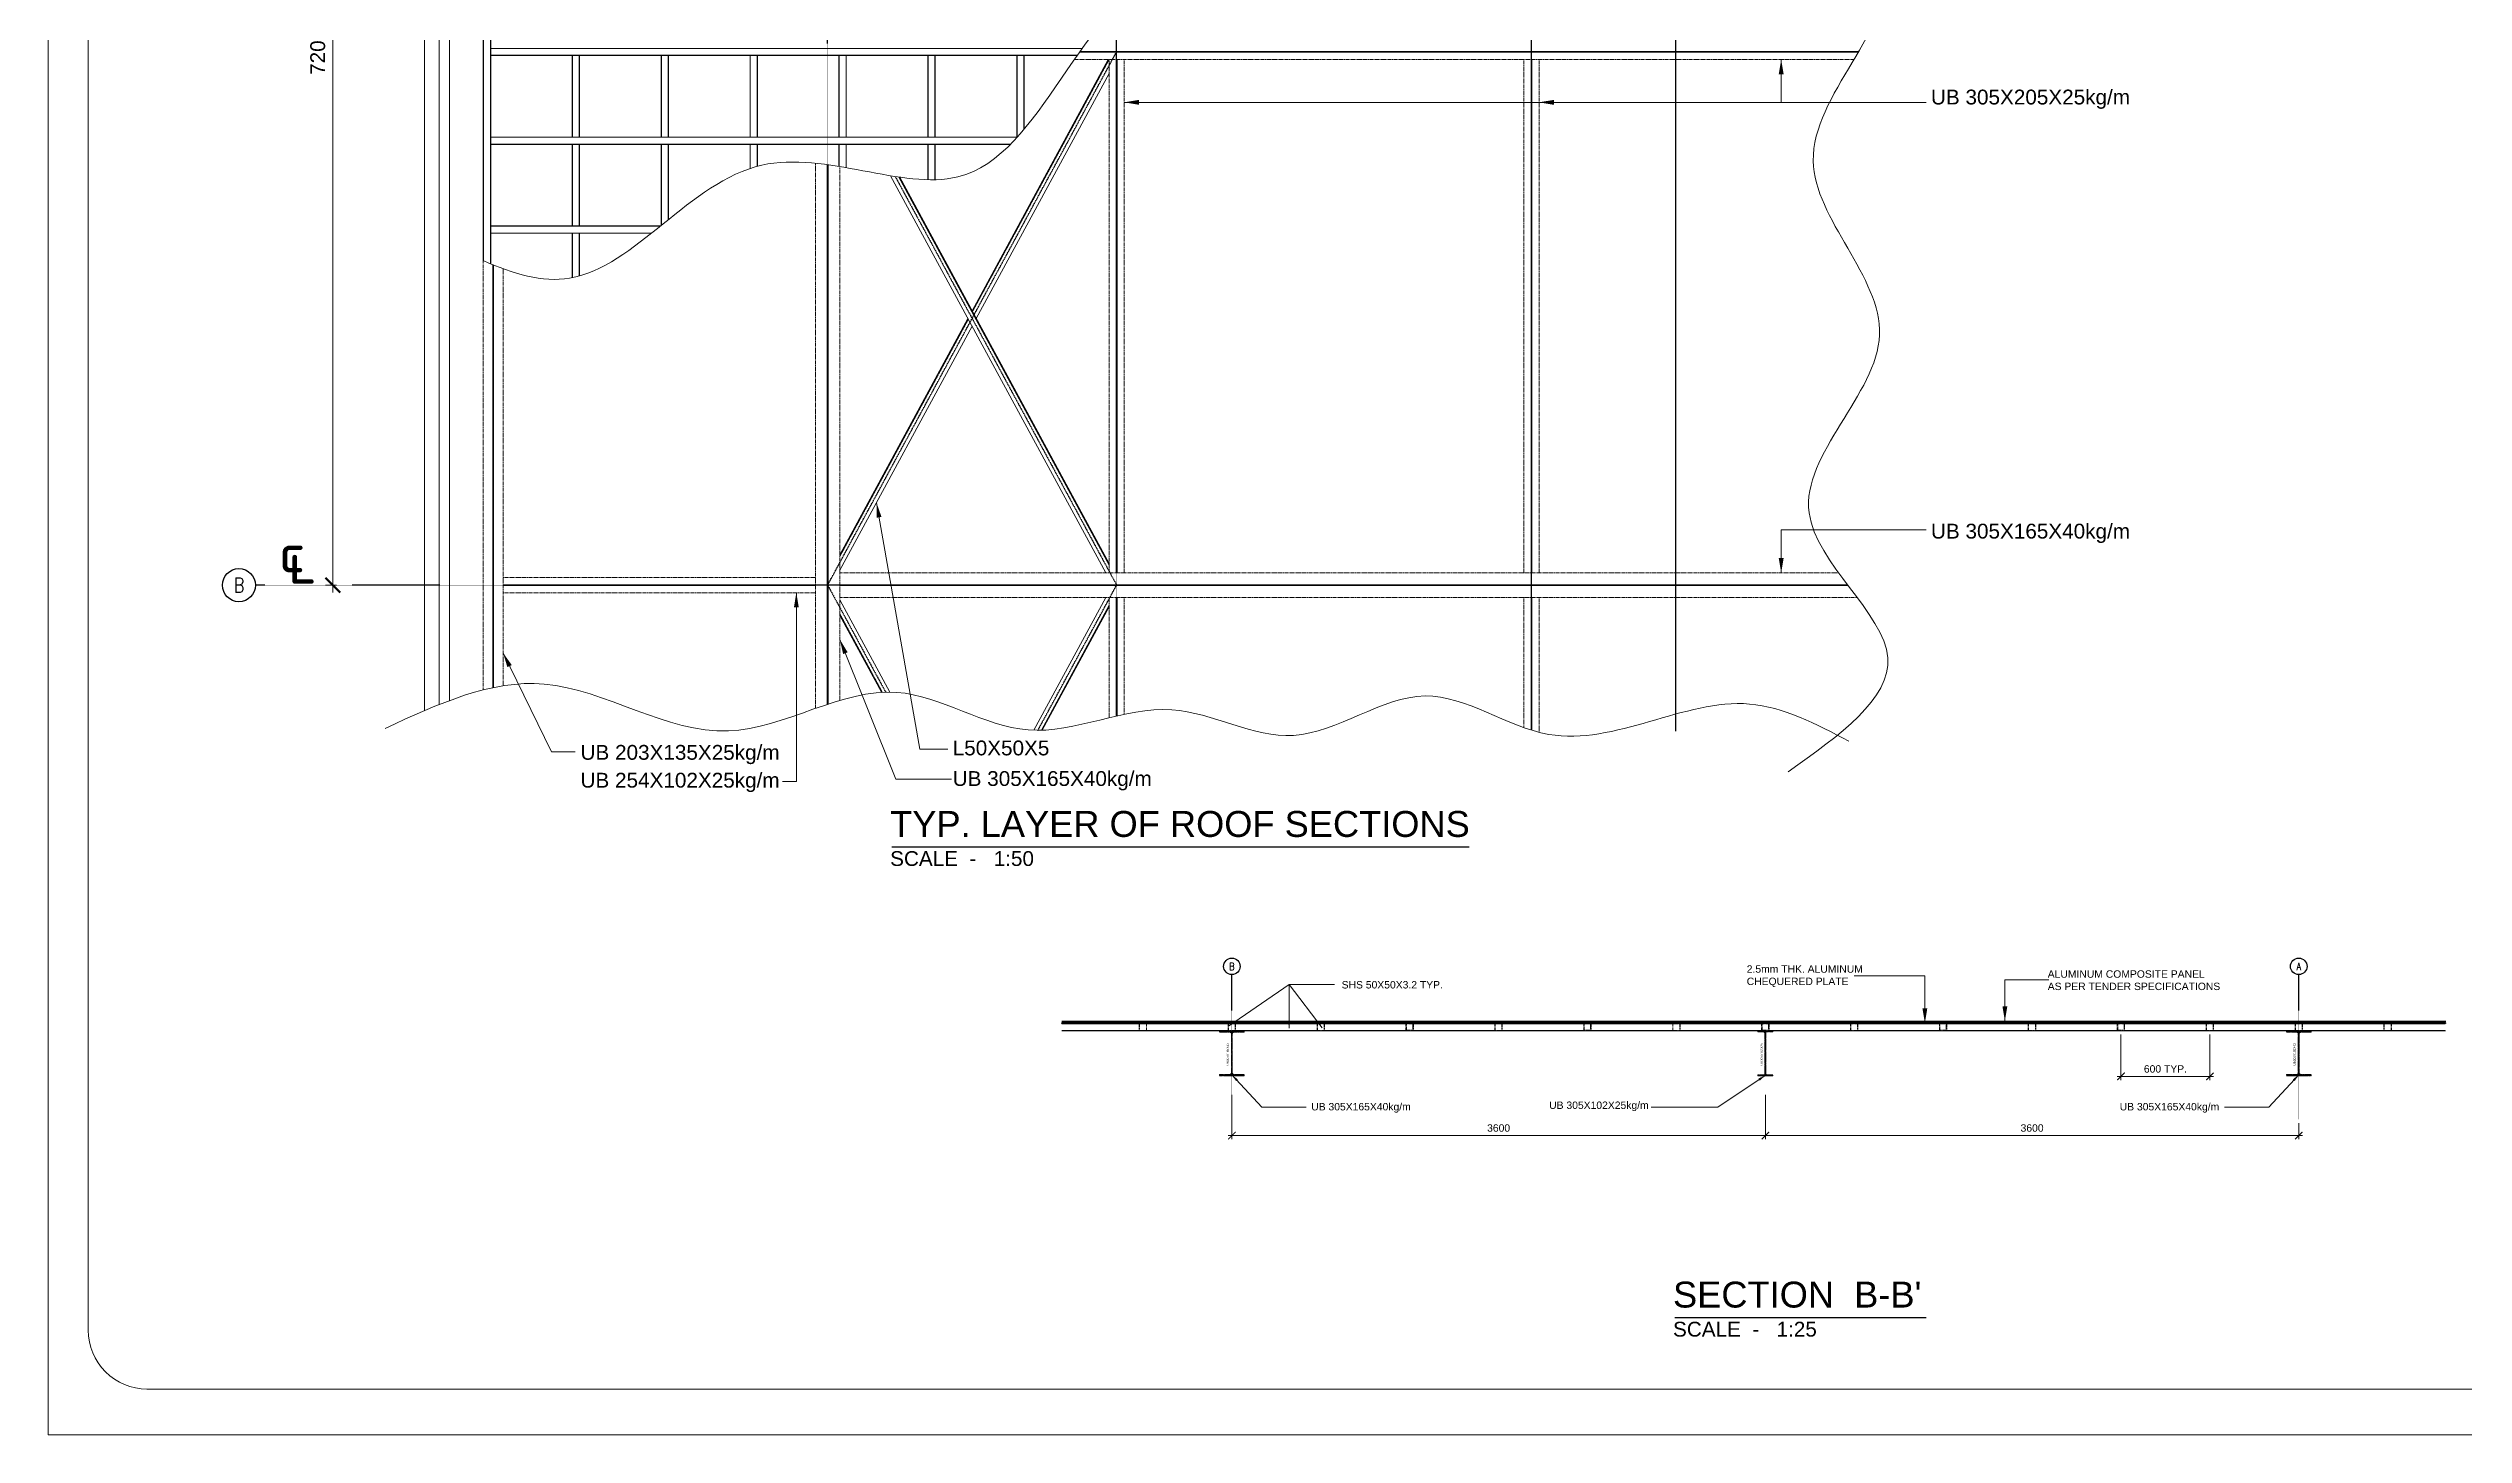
# Model space of a CAD drawing. Header units: millimetres. Extents: x -848390 to 452399, y -324112 to 148491.
# Drawn here: x -373046 to -356745, y -272667 to -263308 of the extents above; entities that cross this region are included whole.
import ezdxf
from ezdxf.enums import TextEntityAlignment as Align

# ---------------------------------------------------------------- set-up
doc = ezdxf.new("R2010")
doc.units = ezdxf.units.MM
doc.header["$PDSIZE"] = 200
doc.linetypes.add('CENTER2', pattern=[1.125, 0.75, -0.125, 0.125, -0.125])
doc.linetypes.add('HIDDEN', pattern=[9.525, 6.35, -3.175])
doc.layers.get('0').update_dxf_attribs({"lineweight": 13})
doc.layers.get('DEFPOINTS').update_dxf_attribs({"lineweight": 13})
for name, color, linetype in [('0DIM', 7, 'Continuous'), ('DIM', 7, 'Continuous'), ('GRID', 2, 'CENTER2'), ('STR retini', 8, 'Continuous'), ('TEXT', 7, 'Continuous')]:
    doc.layers.add(name, color=color, linetype=linetype)
for name, color, linetype, lineweight in [('Angle', 42, 'Continuous', 9), ('I beam', 15, 'HIDDEN', 9), ('Roof sheet', 1, 'Continuous', 9)]:
    doc.layers.add(name, color=color, linetype=linetype, lineweight=lineweight)
doc.styles.add('ARIAL', font='arial.ttf')
doc.styles.add('ROMANC', font='romanc', dxfattribs={"width": 0.8, "height": 0.38})
doc.styles.add('STYLE1', font='arial.ttf')
doc.dimstyles.new('1X25', dxfattribs={"dimscale": 25, "dimtxt": 2, "dimasz": 2, "dimexe": 1, "dimexo": 1, "dimgap": 1, "dimtad": 1, "dimdec": 0, "dimrnd": 1, "dimzin": 0, "dimdsep": 46, "dimtxsty": 'ARIAL', "dimblk": 'ARCHTICK', "dimcen": 2, "dimdle": 1, "dimclrd": 256, "dimclre": 256, "dimclrt": 7, "dimadec": 0, "dimazin": 0, "dimtfac": 1, "dimtdec": 0, "dimtofl": 0, "dimtmove": 0, "dimatfit": 3, "dimfxl": 0.18, "dimtolj": 1, "dimtzin": 0, "dimlwd": 9, "dimlwe": 9, "dimarcsym": 0})
doc.dimstyles.new('1X50', dxfattribs={"dimscale": 50, "dimtxt": 2, "dimasz": 2, "dimexe": 1, "dimexo": 1, "dimgap": 1, "dimtad": 1, "dimdec": 0, "dimrnd": 1, "dimzin": 0, "dimdsep": 46, "dimtxsty": 'ARIAL', "dimblk": 'ARCHTICK', "dimcen": 2, "dimdle": 1, "dimclrd": 256, "dimclre": 256, "dimclrt": 7, "dimadec": 0, "dimazin": 0, "dimtfac": 1, "dimtdec": 0, "dimtofl": 0, "dimtmove": 0, "dimatfit": 3, "dimfxl": 0.18, "dimtolj": 1, "dimtzin": 0, "dimlwd": 9, "dimlwe": 9, "dimarcsym": 0})

# ---------------------------------------------------------------- blocks, each defined once
blk = doc.blocks.new('_ArchTick')
at = {"color": 0, "const_width": 0.15}
blk.add_lwpolyline([(-0.5, -0.5), (0.5, 0.5)], dxfattribs=at)
blk = doc.blocks.new('*D642')
at = {"layer": 'DEFPOINTS', "color": 0, "transparency": 16777216}
for p in [(-365058, -270347), (-361458, -270347), (-361458, -270648)]:
    blk.add_point(p, dxfattribs=at)
at = {"layer": 'DIM', "lineweight": 9, "transparency": 16777216}
for p, q in [((-365058, -270372), (-365058, -270673)), ((-361458, -270372), (-361458, -270673)), ((-365083, -270648), (-361433, -270648))]:
    blk.add_line(p, q, dxfattribs=at)
at = {"layer": 'DIM', "lineweight": 9, "transparency": 16777216, "xscale": 50, "yscale": 50, "zscale": 50, "rotation": 180}
blk.add_blockref('_ArchTick', (-365058, -270648), dxfattribs=at)
at = {"layer": 'DIM', "lineweight": 9, "transparency": 16777216, "xscale": 50, "yscale": 50, "zscale": 50}
blk.add_blockref('_ArchTick', (-361458, -270648), dxfattribs=at)
at = {"layer": 'DIM', "color": 7, "transparency": 16777216, "insert": (-363258, -270597), "char_height": 50, "attachment_point": 5, "style": 'ARIAL'}
blk.add_mtext('\\A1;3600', dxfattribs=at)
blk = doc.blocks.new('*D643')
at = {"layer": 'DEFPOINTS', "color": 0, "transparency": 16777216}
for p in [(-361458, -270347), (-357858, -270538), (-357858, -270648)]:
    blk.add_point(p, dxfattribs=at)
at = {"layer": 'DIM', "lineweight": 9, "transparency": 16777216}
for p, q in [((-361458, -270372), (-361458, -270673)), ((-357858, -270563), (-357858, -270673)), ((-361483, -270648), (-357833, -270648))]:
    blk.add_line(p, q, dxfattribs=at)
at = {"layer": 'DIM', "lineweight": 9, "transparency": 16777216, "xscale": 50, "yscale": 50, "zscale": 50, "rotation": 180}
blk.add_blockref('_ArchTick', (-361458, -270648), dxfattribs=at)
at = {"layer": 'DIM', "lineweight": 9, "transparency": 16777216, "xscale": 50, "yscale": 50, "zscale": 50}
blk.add_blockref('_ArchTick', (-357858, -270648), dxfattribs=at)
at = {"layer": 'DIM', "color": 7, "transparency": 16777216, "insert": (-359658, -270597), "char_height": 50, "attachment_point": 5, "style": 'ARIAL'}
blk.add_mtext('\\A1;3600', dxfattribs=at)
blk = doc.blocks.new('*D645')
at = {"layer": 'DEFPOINTS', "color": 0, "transparency": 16777216}
for p in [(-359058, -269941), (-358458, -269941), (-358458, -270248)]:
    blk.add_point(p, dxfattribs=at)
at = {"layer": 'DIM', "lineweight": 9, "transparency": 16777216}
for p, q in [((-359058, -269966), (-359058, -270273)), ((-358458, -269966), (-358458, -270273)), ((-359083, -270248), (-358433, -270248))]:
    blk.add_line(p, q, dxfattribs=at)
at = {"layer": 'DIM', "lineweight": 9, "transparency": 16777216, "xscale": 50, "yscale": 50, "zscale": 50, "rotation": 180}
blk.add_blockref('_ArchTick', (-359058, -270248), dxfattribs=at)
at = {"layer": 'DIM', "lineweight": 9, "transparency": 16777216, "xscale": 50, "yscale": 50, "zscale": 50}
blk.add_blockref('_ArchTick', (-358458, -270248), dxfattribs=at)
at = {"layer": 'DIM', "color": 7, "transparency": 16777216, "insert": (-358758, -270198), "char_height": 50, "attachment_point": 5, "style": 'ARIAL'}
blk.add_mtext('\\A1;600 TYP.', dxfattribs=at)
blk = doc.blocks.new('*D646')
at = {"layer": 'DEFPOINTS', "color": 0, "transparency": 16777216}
for p in [(-371126, -259732), (-370588, -259732), (-371050, -266932)]:
    blk.add_point(p, dxfattribs=at)
at = {"layer": 'DIM', "lineweight": 9, "transparency": 16777216}
for p, q in [((-370638, -259732), (-371176, -259732)), ((-371126, -266982), (-371126, -259682)), ((-371100, -266932), (-371176, -266932))]:
    blk.add_line(p, q, dxfattribs=at)
at = {"layer": 'DIM', "lineweight": 9, "transparency": 16777216, "xscale": 100, "yscale": 100, "zscale": 100}
for p, rotation in [((-371126, -259732), 90), ((-371126, -266932), 270)]:
    blk.add_blockref('_ArchTick', p, dxfattribs=dict(at, rotation=rotation))
at = {"layer": 'DIM', "color": 7, "transparency": 16777216, "insert": (-371227, -263332), "char_height": 100, "attachment_point": 5, "rotation": 90, "style": 'ARIAL'}
blk.add_mtext('\\A1;7200', dxfattribs=at)
blk = doc.blocks.new('UB305X165X40')
at = {"linetype": 'Continuous'}
h = blk.add_hatch(dxfattribs=at)
h.set_pattern_fill('ANSI31', color=8, style=0)
h.set_pattern_definition([(45, (-36217.5974, 32483.1875), (-2.24506403, 2.24506403), [])])
h.paths.add_polyline_path([(83, 304), (-83, 304), (-83, 294), (-13, 294, -0.421323), (-3, 283), (-3, 21, -0.421323), (-13, 10), (-83, 10), (-83, 0), (83, 0), (83, 10), (13, 10, -0.414214), (3, 20), (3, 283, -0.414214), (13, 294), (83, 294)])
blk.add_lwpolyline([(83, 294), (83, 304), (-83, 304), (-83, 294), (-13, 294, -0.409169), (-3, 283), (-3, 20, -0.409169), (-13, 10), (-83, 10), (-83, 0), (83, 0), (83, 10), (13, 10, -0.414214), (3, 20), (3, 283, -0.414214), (13, 294)], format="xyb", close=True)
at = {"layer": 'DEFPOINTS', "style": 'ARIAL'}
blk.add_text('UB305X165X40', height=15, rotation=90, dxfattribs=at).set_placement((-21, 70))
blk = doc.blocks.new('UB305X102X25')
at = {"linetype": 'Continuous'}
h = blk.add_hatch(dxfattribs=at)
h.set_pattern_fill('ANSI31', color=8, style=0)
h.set_pattern_definition([(45, (-5099.7338, 42509.5942), (-2.24506403, 2.24506403), [])])
edge = h.paths.add_edge_path()
edge.add_line((51, 302), (51, 308))
edge.add_line((51, 308), (-51, 308))
edge.add_line((-51, 308), (-51, 302))
edge.add_line((-51, 302), (-10, 302))
edge.add_arc((-10, 294), 7.6, 0, 90, ccw=False)
edge.add_line((-3, 294), (-3, 18))
edge.add_arc((-10, 18), 7.6, -90, 0, ccw=False)
edge.add_line((-10, 11), (-51, 11))
edge.add_line((-51, 11), (-51, 4))
edge.add_line((-51, 4), (51, 4))
edge.add_line((51, 4), (51, 11))
edge.add_line((51, 11), (11, 11))
edge.add_arc((11, 18), 7.6, 180, 270, ccw=False)
edge.add_line((3, 18), (3, 294))
edge.add_arc((11, 294), 7.6, 90, 180, ccw=False)
edge.add_line((11, 302), (51, 302))
blk.add_line((-3, 156), (3, 156))
blk.add_lwpolyline([(51, 302), (51, 308), (-51, 308), (-51, 302), (-10, 302, -0.414214), (-3, 294), (-3, 18, -0.414214), (-10, 11), (-51, 11), (-51, 4), (51, 4), (51, 11), (11, 11, -0.414214), (3, 18), (3, 294, -0.414214), (11, 302)], format="xyb", close=True)
at = {"layer": 'DEFPOINTS', "style": 'ARIAL'}
blk.add_text('UB305X102X25', height=15, rotation=90, dxfattribs=at).set_placement((-17, 75))

msp = doc.modelspace()

# ---------------------------------------------------------------- hatches: boundary and pattern name
at = {"layer": 'STR retini'}
h = msp.add_hatch(dxfattribs=at)
h.set_pattern_fill('ANSI31', color=256, scale=25, style=0)
h.set_pattern_definition([(45, (-677159.254, -131749.4152), (-2.20970869, 2.20970869), [])])
h.paths.add_polyline_path([(-366204.96865, -269885.80395), (-356867.33467, -269885.80395), (-356867.33467, -269890.80395), (-366204.96865, -269890.80395)])

# ---------------------------------------------------------------- linework, layer by layer
at = {"layer": '0DIM'}
for centre, radius in [((-371759.072, -266931.95579), 111.64911), ((-365058.28556, -269505.57038), 55.82456), ((-357858.28556, -269505.57038), 55.82456)]:
    msp.add_circle(centre, radius, dxfattribs=at)
at = {"layer": 'Angle', "ltscale": 0.1}
for p, q in [((-366811.22203, -265079.46601), (-365892.17066, -263382.75579)), ((-366782.79006, -265131.95579), (-365887.02203, -263478.23019)), ((-367361.55635, -264168.44376), (-365909.36858, -266849.40579)), ((-367305.67432, -264177.12896), (-365887.02203, -266796.17935)), ((-367299.50617, -264178.01837), (-365887.02203, -266785.68139)), ((-367703.67203, -266727.06601), (-366839.65399, -265131.95579)), ((-367703.67203, -266832.04558), (-366811.22203, -265184.44558)), ((-367703.67203, -267031.86601), (-367366.80701, -267653.77066)), ((-367703.67203, -267136.84558), (-367422.80312, -267655.37279)), ((-366395.24707, -267911.51223), (-365909.36858, -267014.50579)), ((-366344.032, -267911.44296), (-365887.02203, -267067.73224)), ((-366338.23803, -267911.24436), (-365887.02203, -267078.23019))]:
    msp.add_line(p, q, dxfattribs=at)
at = {"layer": 'Angle', "color": 5, "linetype": 'HIDDEN', "ltscale": 0.1}
for p, q in [((-366808.37883, -265084.71499), (-365886.48427, -263382.75579)), ((-367703.67203, -266737.56397), (-366836.8108, -265137.20477)), ((-367703.67203, -267126.34762), (-367417.29402, -267655.04548))]:
    msp.add_line(p, q, dxfattribs=at)
at = {"layer": 'DEFPOINTS', "ltscale": 100}
msp.add_lwpolyline([(-373045.59116, -253050.09264), (-345351.64736, -253050.09264), (-345351.64736, -272667.10962), (-373045.59116, -272667.10962)], close=True, dxfattribs=at)
msp.add_lwpolyline([(-349929.71037, -271962.44168), (-349929.71037, -253754.76058, 0.4142135624), (-350325.86982, -253358.60113), (-372379.60267, -253358.60113, 0.4142135624), (-372775.76212, -253754.76058), (-372775.76212, -271962.44168, 0.4142135624), (-372379.60267, -272358.60113), (-350325.86982, -272358.60113, 0.4142135624)], format="xyb", close=True, dxfattribs=at)
at = {"layer": 'DIM', "color": 1}
for p, q in [((-367352.52765, -268699.43787), (-363457.74438, -268699.43787)), ((-362069.21954, -271876.54058), (-360371.67661, -271876.54058))]:
    msp.add_line(p, q, dxfattribs=at)
at = {"layer": 'DIM'}
msp.add_lwpolyline([(-366204.96865, -269885.80395), (-356867.33467, -269885.80395), (-356867.33467, -269890.80395), (-366204.96865, -269890.80395)], close=True, dxfattribs=at)
at = {"layer": 'GRID'}
for p, q in [((-362061.22203, -267917.97785), (-362061.22203, -254061.29274)), ((-367786.22203, -267736.22486), (-367786.22203, -254286.13133)), ((-365836.22203, -267815.03677), (-365836.22203, -254286.13133)), ((-363036.22203, -267910.38442), (-363036.22203, -254286.13133)), ((-360901.72783, -266931.95579), (-371647.42289, -266931.95579)), ((-365058.28556, -270537.82454), (-365058.28556, -269561.39494)), ((-357858.28556, -270537.82454), (-357858.28556, -269561.39494))]:
    msp.add_line(p, q, dxfattribs=at)
at = {"layer": 'GRID', "ltscale": 0.1}
for p, q in [((-367786.22203, -266931.95579), (-365836.22203, -263331.95579)), ((-367330.43295, -264173.41255), (-365836.22203, -266931.95579)), ((-367786.22203, -266931.95579), (-367395.06396, -267654.09376)), ((-366367.00247, -267911.85814), (-365836.22203, -266931.95579))]:
    msp.add_line(p, q, dxfattribs=at)
at = {"layer": 'I beam', "linetype": 'Continuous'}
for p, q in [((-370110.07663, -260482.09881), (-370110.07663, -264740.51865)), ((-370060.07663, -264762.66023), (-370060.07663, -260499.12813)), ((-370060.07663, -263356.95579), (-366102.39185, -263356.95579)), ((-369510.07663, -263906.95579), (-369510.07663, -263356.95579)), ((-369460.07663, -263906.95579), (-369460.07663, -263356.95579)), ((-368910.07663, -263906.95579), (-368910.07663, -263356.95579)), ((-368860.07663, -263906.95579), (-368860.07663, -263356.95579)), ((-368310.07663, -263906.95579), (-368310.07663, -263356.95579)), ((-368260.07663, -263906.95579), (-368260.07663, -263356.95579)), ((-367710.07663, -263906.95579), (-367710.07663, -263356.95579)), ((-367660.07663, -263906.95579), (-367660.07663, -263356.95579)), ((-367110.07663, -263906.95579), (-367110.07663, -263356.95579)), ((-367060.07663, -263906.95579), (-367060.07663, -263356.95579)), ((-366510.07663, -263911.4459), (-366510.07663, -263356.95579)), ((-366460.07663, -263854.05064), (-366460.07663, -263356.95579)), ((-370060.07663, -263906.95579), (-366506.00321, -263906.95579)), ((-370060.07663, -263956.95579), (-366553.29723, -263956.95579)), ((-369510.07663, -264506.95579), (-369510.07663, -263956.95579)), ((-369460.07663, -264506.95579), (-369460.07663, -263956.95579)), ((-368910.07663, -264503.97321), (-368910.07663, -263956.95579)), ((-368860.07663, -264463.68138), (-368860.07663, -263956.95579)), ((-368310.07663, -264119.48901), (-368310.07663, -263956.95579)), ((-368260.07663, -264104.42396), (-368260.07663, -263956.95579)), ((-367710.07663, -264105.63071), (-367710.07663, -263956.95579)), ((-367660.07663, -264114.14514), (-367660.07663, -263956.95579)), ((-367110.07663, -264195.18424), (-367110.07663, -263956.95579)), ((-367060.07663, -264195.13266), (-367060.07663, -263956.95579)), ((-370060.07663, -264506.95579), (-368913.77758, -264506.95579)), ((-370060.07663, -264556.95579), (-368976.16256, -264556.95579)), ((-369510.07663, -264556.95579), (-369510.07663, -264856.80605)), ((-369460.07663, -264556.95579), (-369460.07663, -264844.87886)), ((-356867.33467, -269940.80395), (-366204.96865, -269940.80395)), ((-365147.18556, -269940.80395), (-366204.96865, -269940.80395)), ((-364969.38556, -269940.80395), (-357947.18556, -269940.80395))]:
    msp.add_line(p, q, dxfattribs=at)
at = {"layer": 'I beam', "color": 5, "linetype": 'HIDDEN', "ltscale": 0.1}
for p, q in [((-370108.07663, -264741.43092), (-370108.07663, -260482.7921)), ((-370062.07663, -260498.45959), (-370062.07663, -264761.80229)), ((-370060.07663, -263308.95579), (-366068.28207, -263308.95579)), ((-370060.07663, -263354.95579), (-366100.9839, -263354.95579)), ((-369508.07663, -263906.95579), (-369508.07663, -263356.95579)), ((-369462.07663, -263906.95579), (-369462.07663, -263356.95579)), ((-368908.07663, -263906.95579), (-368908.07663, -263356.95579)), ((-368862.07663, -263906.95579), (-368862.07663, -263356.95579)), ((-368308.07663, -263906.95579), (-368308.07663, -263356.95579)), ((-368262.07663, -263906.95579), (-368262.07663, -263356.95579)), ((-367708.07663, -263906.95579), (-367708.07663, -263356.95579)), ((-367662.07663, -263906.95579), (-367662.07663, -263356.95579)), ((-367108.07663, -263906.95579), (-367108.07663, -263356.95579)), ((-367062.07663, -263906.95579), (-367062.07663, -263356.95579)), ((-366508.07663, -263909.24555), (-366508.07663, -263356.95579)), ((-366462.07663, -263856.4391), (-366462.07663, -263356.95579)), ((-366086.7736, -263334.85579), (-360831.20834, -263334.85579)), ((-366082.65132, -263329.05579), (-360827.79729, -263329.05579)), ((-365839.12203, -263382.75579), (-365839.12203, -266849.40579)), ((-365833.32203, -263382.75579), (-365833.32203, -266849.40579)), ((-363039.12203, -263382.75579), (-363039.12203, -266849.40579)), ((-363033.32203, -263382.75579), (-363033.32203, -266849.40579)), ((-370060.07663, -263908.95579), (-366507.81381, -263908.95579)), ((-370060.07663, -263954.95579), (-366551.31536, -263954.95579)), ((-369508.07663, -264506.95579), (-369508.07663, -263956.95579)), ((-369462.07663, -264506.95579), (-369462.07663, -263956.95579)), ((-368908.07663, -264502.36111), (-368908.07663, -263956.95579)), ((-368862.07663, -264465.29008), (-368862.07663, -263956.95579)), ((-368308.07663, -264118.82143), (-368308.07663, -263956.95579)), ((-368262.07663, -264104.96101), (-368262.07663, -263956.95579)), ((-367708.07663, -264105.95965), (-367708.07663, -263956.95579)), ((-367662.07663, -264113.79404), (-367662.07663, -263956.95579)), ((-367108.07663, -264195.22821), (-367108.07663, -263956.95579)), ((-367062.07663, -264195.18341), (-367062.07663, -263956.95579)), ((-367789.27203, -264093.59669), (-367789.27203, -267737.2349)), ((-367783.17203, -264094.44622), (-367783.17203, -267735.21774)), ((-370060.07663, -264508.95579), (-368916.25989, -264508.95579)), ((-370060.07663, -264554.95579), (-368973.64753, -264554.95579)), ((-369508.07663, -264556.95579), (-369508.07663, -264856.41177)), ((-369462.07663, -264556.95579), (-369462.07663, -264845.43765)), ((-370046.42663, -264768.45055), (-370046.42663, -267624.41834)), ((-370040.32663, -264771.00075), (-370040.32663, -267623.15015)), ((-369976.67663, -266928.90579), (-367868.77203, -266928.90579)), ((-369976.67663, -266935.00579), (-367867.33493, -266935.00579)), ((-367703.67203, -266928.90579), (-360904.03112, -266928.90579)), ((-367703.67203, -266935.00579), (-360899.42345, -266935.00579)), ((-365839.12203, -267014.50579), (-365839.12203, -267815.70523)), ((-365833.32203, -267014.50579), (-365833.32203, -267814.37079)), ((-363039.12203, -267014.50579), (-363039.12203, -267909.47885)), ((-363033.32203, -267014.50579), (-363033.32203, -267911.28201))]:
    msp.add_line(p, q, dxfattribs=at)
at = {"layer": 'I beam'}
for p, q in [((-366120.46762, -263382.75579), (-360859.62696, -263382.75579)), ((-365887.02203, -263382.75579), (-365887.02203, -266849.40579)), ((-365785.42203, -263382.75579), (-365785.42203, -266849.40579)), ((-363087.02203, -263382.75579), (-363087.02203, -266849.40579)), ((-362985.42203, -263382.75579), (-362985.42203, -266849.40579)), ((-367868.77203, -264083.99314), (-367868.77203, -267764.38892)), ((-367703.67203, -264106.6878), (-367703.67203, -267710.21838)), ((-370110.07663, -264731.31534), (-370110.07663, -267639.14726)), ((-369976.67663, -264796.1343), (-369976.67663, -267611.50691)), ((-369976.67663, -266881.00579), (-367868.77203, -266881.00579)), ((-369976.67663, -266982.90579), (-367868.77203, -266982.90579)), ((-367703.67203, -266849.40579), (-360963.21205, -266849.40579)), ((-367703.67203, -267014.50579), (-360839.46889, -267014.50579)), ((-365887.02203, -267014.50579), (-365887.02203, -267827.05046)), ((-365785.42203, -267014.50579), (-365785.42203, -267803.79076)), ((-363087.02203, -267014.50579), (-363087.02203, -267893.44836)), ((-362985.42203, -267014.50579), (-362985.42203, -267924.87873))]:
    msp.add_line(p, q, dxfattribs=at)
at = {"layer": 'I beam', "color": 1, "linetype": 'Continuous'}
for p, q in [((-356867.33467, -269885.80395), (-366204.96865, -269885.80395)), ((-356867.33467, -269890.80395), (-366204.96865, -269890.80395)), ((-365080.28556, -269890.80395), (-366204.96865, -269890.80395)), ((-365036.28556, -269890.80395), (-357880.28556, -269890.80395))]:
    msp.add_line(p, q, dxfattribs=at)
at = {"layer": 'I beam', "color": 5, "ltscale": 0.1}
for p, q in [((-365083.11398, -269892.80395), (-366204.96865, -269892.80395)), ((-365036.28556, -269892.80395), (-364483.11398, -269892.80395)), ((-364433.45713, -269892.80395), (-363883.11398, -269892.80395)), ((-363833.45713, -269892.80395), (-363283.11398, -269892.80395)), ((-363233.45713, -269892.80395), (-362683.11398, -269892.80395)), ((-362633.45713, -269892.80395), (-362083.11398, -269892.80395)), ((-362033.45713, -269892.80395), (-361483.11398, -269892.80395)), ((-361433.45713, -269892.80395), (-360883.11398, -269892.80395)), ((-360833.45713, -269892.80395), (-360283.11398, -269892.80395)), ((-360233.45713, -269892.80395), (-359683.11398, -269892.80395)), ((-359633.45713, -269892.80395), (-359083.11398, -269892.80395)), ((-359033.45713, -269892.80395), (-358483.11398, -269892.80395)), ((-358433.45713, -269892.80395), (-357880.28556, -269892.80395)), ((-356867.33467, -269892.80395), (-357836.28556, -269892.80395)), ((-365083.11398, -269938.80395), (-366204.96865, -269938.80395)), ((-365036.28556, -269938.80395), (-364483.11398, -269938.80395)), ((-364433.45713, -269938.80395), (-363883.11398, -269938.80395)), ((-363833.45713, -269938.80395), (-363283.11398, -269938.80395)), ((-363233.45713, -269938.80395), (-362683.11398, -269938.80395)), ((-362633.45713, -269938.80395), (-362083.11398, -269938.80395)), ((-362033.45713, -269938.80395), (-361483.11398, -269938.80395)), ((-361433.45713, -269938.80395), (-360883.11398, -269938.80395)), ((-360833.45713, -269938.80395), (-360283.11398, -269938.80395)), ((-360233.45713, -269938.80395), (-359683.11398, -269938.80395)), ((-359633.45713, -269938.80395), (-359083.11398, -269938.80395)), ((-359033.45713, -269938.80395), (-358483.11398, -269938.80395)), ((-358433.45713, -269938.80395), (-357880.28556, -269938.80395)), ((-356867.33467, -269938.80395), (-357836.28556, -269938.80395))]:
    msp.add_line(p, q, dxfattribs=at)
at = {"layer": 'I beam'}
for points in [[(-365636.28556, -269940.80395), (-365680.28556, -269940.80395, -0.4142135624), (-365683.28556, -269937.80395), (-365683.28556, -269893.80395, -0.4142135624), (-365680.28556, -269890.80395), (-365636.28556, -269890.80395, -0.4142135624), (-365633.28556, -269893.80395), (-365633.28556, -269937.80395, -0.4142135624)], [(-365636.28556, -269938.80395), (-365680.28556, -269938.80395, -0.4142135624), (-365681.28556, -269937.80395), (-365681.28556, -269893.80395, -0.4142135624), (-365680.28556, -269892.80395), (-365636.28556, -269892.80395, -0.4142135624), (-365635.28556, -269893.80395), (-365635.28556, -269937.80395, -0.4142135624)], [(-365080.28556, -269940.80395), (-365036.28556, -269940.80395, 0.4142135624), (-365033.28556, -269937.80395), (-365033.28556, -269893.80395, 0.4142135624), (-365036.28556, -269890.80395), (-365080.28556, -269890.80395, 0.4142135624), (-365083.28556, -269893.80395), (-365083.28556, -269937.80395, 0.4142135624)], [(-365080.28556, -269938.80395), (-365036.28556, -269938.80395, 0.4142135624), (-365035.28556, -269937.80395), (-365035.28556, -269893.80395, 0.4142135624), (-365036.28556, -269892.80395), (-365080.28556, -269892.80395, 0.4142135624), (-365081.28556, -269893.80395), (-365081.28556, -269937.80395, 0.4142135624)], [(-364480.28556, -269940.80395), (-364436.28556, -269940.80395, 0.4142135624), (-364433.28556, -269937.80395), (-364433.28556, -269893.80395, 0.4142135624), (-364436.28556, -269890.80395), (-364480.28556, -269890.80395, 0.4142135624), (-364483.28556, -269893.80395), (-364483.28556, -269937.80395, 0.4142135624)], [(-364480.28556, -269938.80395), (-364436.28556, -269938.80395, 0.4142135624), (-364435.28556, -269937.80395), (-364435.28556, -269893.80395, 0.4142135624), (-364436.28556, -269892.80395), (-364480.28556, -269892.80395, 0.4142135624), (-364481.28556, -269893.80395), (-364481.28556, -269937.80395, 0.4142135624)], [(-363880.28556, -269940.80395), (-363836.28556, -269940.80395, 0.4142135624), (-363833.28556, -269937.80395), (-363833.28556, -269893.80395, 0.4142135624), (-363836.28556, -269890.80395), (-363880.28556, -269890.80395, 0.4142135624), (-363883.28556, -269893.80395), (-363883.28556, -269937.80395, 0.4142135624)], [(-363280.28556, -269940.80395), (-363236.28556, -269940.80395, 0.4142135624), (-363233.28556, -269937.80395), (-363233.28556, -269893.80395, 0.4142135624), (-363236.28556, -269890.80395), (-363280.28556, -269890.80395, 0.4142135624), (-363283.28556, -269893.80395), (-363283.28556, -269937.80395, 0.4142135624)], [(-363280.28556, -269938.80395), (-363236.28556, -269938.80395, 0.4142135624), (-363235.28556, -269937.80395), (-363235.28556, -269893.80395, 0.4142135624), (-363236.28556, -269892.80395), (-363280.28556, -269892.80395, 0.4142135624), (-363281.28556, -269893.80395), (-363281.28556, -269937.80395, 0.4142135624)], [(-362680.28556, -269940.80395), (-362636.28556, -269940.80395, 0.4142135624), (-362633.28556, -269937.80395), (-362633.28556, -269893.80395, 0.4142135624), (-362636.28556, -269890.80395), (-362680.28556, -269890.80395, 0.4142135624), (-362683.28556, -269893.80395), (-362683.28556, -269937.80395, 0.4142135624)], [(-362080.28556, -269940.80395), (-362036.28556, -269940.80395, 0.4142135624), (-362033.28556, -269937.80395), (-362033.28556, -269893.80395, 0.4142135624), (-362036.28556, -269890.80395), (-362080.28556, -269890.80395, 0.4142135624), (-362083.28556, -269893.80395), (-362083.28556, -269937.80395, 0.4142135624)], [(-362080.28556, -269938.80395), (-362036.28556, -269938.80395, 0.4142135624), (-362035.28556, -269937.80395), (-362035.28556, -269893.80395, 0.4142135624), (-362036.28556, -269892.80395), (-362080.28556, -269892.80395, 0.4142135624), (-362081.28556, -269893.80395), (-362081.28556, -269937.80395, 0.4142135624)], [(-361480.28556, -269940.80395), (-361436.28556, -269940.80395, 0.4142135624), (-361433.28556, -269937.80395), (-361433.28556, -269893.80395, 0.4142135624), (-361436.28556, -269890.80395), (-361480.28556, -269890.80395, 0.4142135624), (-361483.28556, -269893.80395), (-361483.28556, -269937.80395, 0.4142135624)], [(-360880.28556, -269940.80395), (-360836.28556, -269940.80395, 0.4142135624), (-360833.28556, -269937.80395), (-360833.28556, -269893.80395, 0.4142135624), (-360836.28556, -269890.80395), (-360880.28556, -269890.80395, 0.4142135624), (-360883.28556, -269893.80395), (-360883.28556, -269937.80395, 0.4142135624)], [(-360880.28556, -269938.80395), (-360836.28556, -269938.80395, 0.4142135624), (-360835.28556, -269937.80395), (-360835.28556, -269893.80395, 0.4142135624), (-360836.28556, -269892.80395), (-360880.28556, -269892.80395, 0.4142135624), (-360881.28556, -269893.80395), (-360881.28556, -269937.80395, 0.4142135624)], [(-360280.28556, -269940.80395), (-360236.28556, -269940.80395, 0.4142135624), (-360233.28556, -269937.80395), (-360233.28556, -269893.80395, 0.4142135624), (-360236.28556, -269890.80395), (-360280.28556, -269890.80395, 0.4142135624), (-360283.28556, -269893.80395), (-360283.28556, -269937.80395, 0.4142135624)], [(-359680.28556, -269940.80395), (-359636.28556, -269940.80395, 0.4142135624), (-359633.28556, -269937.80395), (-359633.28556, -269893.80395, 0.4142135624), (-359636.28556, -269890.80395), (-359680.28556, -269890.80395, 0.4142135624), (-359683.28556, -269893.80395), (-359683.28556, -269937.80395, 0.4142135624)], [(-359680.28556, -269938.80395), (-359636.28556, -269938.80395, 0.4142135624), (-359635.28556, -269937.80395), (-359635.28556, -269893.80395, 0.4142135624), (-359636.28556, -269892.80395), (-359680.28556, -269892.80395, 0.4142135624), (-359681.28556, -269893.80395), (-359681.28556, -269937.80395, 0.4142135624)], [(-359080.28556, -269940.80395), (-359036.28556, -269940.80395, 0.4142135624), (-359033.28556, -269937.80395), (-359033.28556, -269893.80395, 0.4142135624), (-359036.28556, -269890.80395), (-359080.28556, -269890.80395, 0.4142135624), (-359083.28556, -269893.80395), (-359083.28556, -269937.80395, 0.4142135624)], [(-358480.28556, -269940.80395), (-358436.28556, -269940.80395, 0.4142135624), (-358433.28556, -269937.80395), (-358433.28556, -269893.80395, 0.4142135624), (-358436.28556, -269890.80395), (-358480.28556, -269890.80395, 0.4142135624), (-358483.28556, -269893.80395), (-358483.28556, -269937.80395, 0.4142135624)], [(-358480.28556, -269938.80395), (-358436.28556, -269938.80395, 0.4142135624), (-358435.28556, -269937.80395), (-358435.28556, -269893.80395, 0.4142135624), (-358436.28556, -269892.80395), (-358480.28556, -269892.80395, 0.4142135624), (-358481.28556, -269893.80395), (-358481.28556, -269937.80395, 0.4142135624)], [(-357880.28556, -269940.80395), (-357836.28556, -269940.80395, 0.4142135624), (-357833.28556, -269937.80395), (-357833.28556, -269893.80395, 0.4142135624), (-357836.28556, -269890.80395), (-357880.28556, -269890.80395, 0.4142135624), (-357883.28556, -269893.80395), (-357883.28556, -269937.80395, 0.4142135624)], [(-357880.28556, -269938.80395), (-357836.28556, -269938.80395, 0.4142135624), (-357835.28556, -269937.80395), (-357835.28556, -269893.80395, 0.4142135624), (-357836.28556, -269892.80395), (-357880.28556, -269892.80395, 0.4142135624), (-357881.28556, -269893.80395), (-357881.28556, -269937.80395, 0.4142135624)], [(-357236.28556, -269940.80395), (-357280.28556, -269940.80395, -0.4142135624), (-357283.28556, -269937.80395), (-357283.28556, -269893.80395, -0.4142135624), (-357280.28556, -269890.80395), (-357236.28556, -269890.80395, -0.4142135624), (-357233.28556, -269893.80395), (-357233.28556, -269937.80395, -0.4142135624)], [(-357236.28556, -269938.80395), (-357280.28556, -269938.80395, -0.4142135624), (-357281.28556, -269937.80395), (-357281.28556, -269893.80395, -0.4142135624), (-357280.28556, -269892.80395), (-357236.28556, -269892.80395, -0.4142135624), (-357235.28556, -269893.80395), (-357235.28556, -269937.80395, -0.4142135624)]]:
    msp.add_lwpolyline(points, format="xyb", close=True, dxfattribs=at)
for points in [[(-363879.68556, -269937.20395), (-363836.88556, -269937.20395), (-363836.88556, -269894.40395), (-363879.68556, -269894.40395)], [(-362679.68556, -269937.20395), (-362636.88556, -269937.20395), (-362636.88556, -269894.40395), (-362679.68556, -269894.40395)], [(-361479.68556, -269937.20395), (-361436.88556, -269937.20395), (-361436.88556, -269894.40395), (-361479.68556, -269894.40395)], [(-360279.68556, -269937.20395), (-360236.88556, -269937.20395), (-360236.88556, -269894.40395), (-360279.68556, -269894.40395)], [(-359079.68556, -269937.20395), (-359036.88556, -269937.20395), (-359036.88556, -269894.40395), (-359079.68556, -269894.40395)]]:
    msp.add_lwpolyline(points, close=True, dxfattribs=at)
at = {"layer": 'Roof sheet', "linetype": 'HIDDEN', "ltscale": 0.5}
msp.add_line((-370507.22203, -255031.95579), (-370507.22203, -267779.18546), dxfattribs=at)
at = {"layer": 'Roof sheet'}
for p, q in [((-370407.24726, -255031.95579), (-370407.24726, -267737.81886)), ((-370337.24726, -255031.95579), (-370337.24726, -267710.87438))]:
    msp.add_line(p, q, dxfattribs=at)
at = {"layer": 'Roof sheet', "color": 7}
for points in [[(-356865.9311, -269874.67706), (-366205.22121, -269874.67706)], [(-356865.9311, -269881.0151), (-366205.22121, -269881.0151)]]:
    msp.add_lwpolyline(points, dxfattribs=at)
at = {"layer": 'Roof sheet'}
for points in [[(-360687.70791, -254388.82669), (-361219.23075, -256009.93288), (-360547.83346, -257072.03704), (-361079.3563, -258665.19303), (-360603.78343, -260174.49892), (-361219.23075, -261655.8546), (-360631.36234, -262754.39451), (-361134.91066, -264068.04949), (-360687.31231, -265241.95395), (-361162.88518, -266443.80862), (-360631.36234, -267422.06217), (-361304.33782, -268191.65662)], [(-370772.64639, -267898.75274), (-369698.9359, -267599.84135), (-368456.19292, -267916.18329), (-367318.92299, -267655.63796), (-366432.34731, -267909.51325), (-365463.17818, -267773.14516), (-364643.28541, -267946.16359), (-363754.15099, -267680.04093), (-362919.19715, -267939.34374), (-361564.46731, -267734.50173), (-360895.3365, -267984.68347)]]:
    msp.add_spline(points, degree=3, dxfattribs=at)
msp.add_open_spline([(-370110.07663, -264740.51865), (-369908.19888, -264832.70954), (-369238.72007, -265028.54259), (-368392.92704, -263696.11717), (-366473.38848, -264682.87014), (-365957.38243, -262346.34726), (-363904.69333, -262749.0377), (-364007.69973, -261028.06927), (-361998.35764, -260908.19191), (-363056.45219, -259077.1991), (-361077.61549, -258669.76917), (-361865.65566, -257154.71055), (-361124.32763, -256042.51214), (-361457.91663, -255407.03597), (-361077.40565, -255031.95579)], degree=3, knots=[406.6037604566, 406.6037604566, 406.6037604566, 406.6037604566, 1033.3460932867, 2538.1816940787, 3863.4567604506, 5915.3341587676, 7301.1576665209, 8284.5209588861, 9831.6458555574, 11072.0773051155, 12313.6480184197, 13894.4510828964, 14723.7339614907, 15831.0122967406, 15831.0122967406, 15831.0122967406, 15831.0122967406], dxfattribs=at)

# ---------------------------------------------------------------- block references
at = {"layer": 'I beam'}
for name, p in [('UB305X165X40', (-365058.28556, -270244.60395)), ('UB305X102X25', (-361458.28556, -270249.26319)), ('UB305X165X40', (-357858.28556, -270244.60395))]:
    msp.add_blockref(name, p, dxfattribs=at)

# ---------------------------------------------------------------- texts
at = {"layer": '0DIM', "style": 'ROMANC', "width": 0.8}
for s, height, p in [('B', 99, (-371759.072, -266931.95579)), ('B', 49.5, (-365058.28556, -269505.57038)), ('A', 49.5, (-357858.28556, -269505.57038))]:
    msp.add_text(s, height=height, dxfattribs=at).set_placement(p, align=Align.MIDDLE_CENTER)
at = {"layer": 'DIM', "color": 1, "style": 'STYLE1'}
for s, height, p in [('TYP. LAYER OF ROOF SECTIONS', 175, (-367364.37657, -268631.58598)), ('SCALE  -   1:50', 100, (-367364.37657, -268827.68938)), ("SECTION  B-B'", 175, (-362081.06846, -271808.68869)), ('SCALE  -   1:25', 100, (-362081.06846, -272004.79209))]:
    msp.add_text(s, height=height, dxfattribs=at).set_placement(p)
at = {"layer": 'TEXT', "linetype": 'Continuous', "style": 'ARIAL'}
for s, height, p in [('UB 305X205X25kg/m', 100, (-360340.30927, -263687.12064)), ('UB 305X165X40kg/m', 100, (-360340.30927, -266617.4782)), ('UB 203X135X25kg/m', 100, (-369453.90075, -268110.84183)), ('L50X50X5', 100, (-366942.31453, -268081.06586)), ('UB 254X102X25kg/m', 100, (-369453.90075, -268298.76898)), ('UB 305X165X40kg/m', 100, (-366942.31453, -268287.57958)), ('SHS 50X50X3.2 TYP.', 50, (-364317.32311, -269654.81287)), ('UB 305X102X25kg/m ', 50, (-362916.95838, -270467.90006)), ('UB 305X165X40kg/m ', 50, (-364522.78695, -270477.87124)), ('UB 305X165X40kg/m ', 50, (-359066.53314, -270477.87124))]:
    msp.add_text(s, height=height, dxfattribs=at).set_placement(p)
at = {"layer": 'TEXT', "insert": (-371491.90874, -266592.15288), "char_height": 300, "width": 3696.3830789, "attachment_point": 1, "style": 'ARIAL'}
msp.add_mtext('{\\fISOCPEUR|b0|i0|c0|p34;℄}', dxfattribs=at)
at = {"layer": 'TEXT', "linetype": 'Continuous', "char_height": 50, "attachment_point": 1, "style": 'ARIAL'}
for s, insert, width in [('2.5mm THK. ALUMINUM\\PCHEQUERED PLATE ', (-361583.66491, -269498.34053), 1606.6848568), ('ALUMINUM COMPOSITE PANEL\\PAS PER TENDER SPECIFICATIONS', (-359552.32604, -269532.25156), 2372.9828457)]:
    msp.add_mtext(s, dxfattribs=dict(at, insert=insert, width=width))

# ---------------------------------------------------------------- dimensions: what is measured, and where the dimension line sits
at = {"layer": 'DIM'}
dim = msp.add_linear_dim(base=(-371126.17462, -259731.95579), p1=(-371050.21982, -266931.95579), p2=(-370588.36705, -259731.95579), angle=270, dimstyle='1X50', dxfattribs=at)
dim.commit()
dim.dimension.update_dxf_attribs({"geometry": '*D646', "text_midpoint": (-371227.23191, -263331.95579)})
dim = msp.add_linear_dim(base=(-358458.28556, -270248.14408), p1=(-359058.28556, -269940.80395), p2=(-358458.28556, -269940.80395), text='<> TYP.', dimstyle='1X25', dxfattribs=at)
dim.commit()
dim.dimension.update_dxf_attribs({"geometry": '*D645', "text_midpoint": (-358758.28556, -270248.14408), "dimtype": 160})
for base, p1, p2, picture, middle in [((-361458.28556, -270647.71098), (-365058.28556, -270347.20395), (-361458.28556, -270347.16319), '*D642', (-363258.28556, -270597.16528)), ((-357858.28556, -270647.71098), (-361458.28556, -270347.16319), (-357858.28556, -270537.82454), '*D643', (-359658.28556, -270597.16528))]:
    dim = msp.add_linear_dim(base=base, p1=p1, p2=p2, dimstyle='1X25', dxfattribs=at)
    dim.commit()
    dim.dimension.update_dxf_attribs({"geometry": picture, "text_midpoint": middle})

# ---------------------------------------------------------------- leaders
for points, override in [([(-361351.06171, -263382.88745), (-361351.06171, -263672.80721), (-360371.91584, -263672.80721)], {"dimgap": 1, "dimtad": 0}), ([(-365785.00492, -263672.80721), (-360371.91584, -263672.80721)], {"dimgap": 1, "dimtad": 0}), ([(-362985.42203, -263672.80721), (-360371.91584, -263672.80721)], {"dimgap": 1, "dimtad": 0}), ([(-367456.43243, -266375.60325), (-367163.06632, -268039.8515), (-366975.21091, -268039.8515)], {"dimtad": 0}), ([(-361351.06171, -266849.40579), (-361351.06171, -266559.48603), (-360371.91584, -266559.48603)], {"dimgap": 1, "dimtad": 0}), ([(-367997.43922, -266982.90579), (-367997.43922, -268258.67641), (-368090.74991, -268258.67641)], {"dimgap": 1, "dimtad": 0}), ([(-367703.67203, -267298.57815), (-367325.99793, -268240.84732), (-366950.86377, -268240.84732)], {"dimgap": 1, "dimtad": 0}), ([(-369976.67663, -267388.87427), (-369649.95066, -268056.37611), (-369489.9517, -268056.37611)], {"dimgap": 1, "dimtad": 0})]:
    msp.add_leader(points, dimstyle='1X50', override=override, dxfattribs=at)
for points in [[(-365058.28556, -270237.47025), (-364855.81749, -270455.42401), (-364556.11366, -270455.42401)], [(-361458.28556, -270241.95389), (-361777.93977, -270455.74773), (-362227.92171, -270455.74773)], [(-357858.28556, -270237.47025), (-358060.75363, -270455.42401), (-358360.45745, -270455.42401)]]:
    msp.add_leader(points, dimstyle='1X25', dxfattribs=at)
at = {"layer": 'Roof sheet'}
for points in [[(-360381.41263, -269888.29119), (-360381.41263, -269569.35641), (-360859.5232, -269569.35641)], [(-359841.43701, -269874.67706), (-359841.43701, -269595.9752), (-359544.86125, -269595.9752)]]:
    msp.add_leader(points, dimstyle='1X50', override={"dimgap": 1, "dimtad": 0}, dxfattribs=at)
for points in [[(-365081.28556, -269909.30678), (-364672.48129, -269628.49041), (-364365.16046, -269628.49041)], [(-364672.48129, -269921.62659), (-364672.48129, -269628.49041)], [(-364448.32507, -269919.52614), (-364672.48129, -269628.49041)]]:
    msp.add_leader(points, dimstyle='1X25', dxfattribs=at)

doc.saveas('drawing.dxf')
